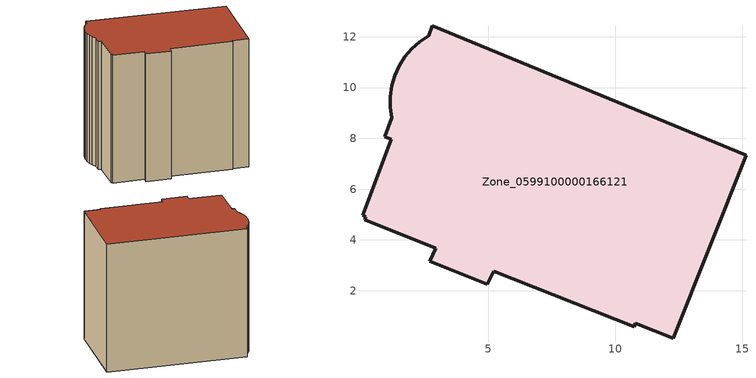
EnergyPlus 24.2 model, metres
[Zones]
Zone_0599100000166121
 floor ground (C_G): 5.21,2.76 4.95,2.25 2.7,3.16 2.93,3.68 0.13,4.79 0.18,4.92 0.05,4.97 1.18,7.97 0.93,8.06 1.2,8.81 1.14,9.23 1.14,9.65 1.2,10.06 1.32,10.47 1.49,10.85 1.71,11.21 1.99,11.53 2.3,11.81 2.65,12.04 2.8,12.43 15.14,7.33 12.27,0.13 10.79,0.72 10.74,0.58 z0
 wall outside (C_F): 0.93,8.06 1.18,7.97 0.05,4.97 0.18,4.92 0.13,4.79 2.93,3.68 2.7,3.16 4.95,2.25 5.21,2.76 10.74,0.58 10.79,0.72 12.27,0.13 15.14,7.33 2.8,12.43 2.65,12.04 2.3,11.81 1.99,11.53 1.71,11.21 1.49,10.85 1.32,10.47 1.2,10.06 1.14,9.65 1.14,9.23 1.2,8.81 0.93,8.06 z0:12.85
 roof outside (C_R): 1.18,7.97 0.05,4.97 0.18,4.92 0.13,4.79 2.93,3.68 2.7,3.16 4.95,2.25 5.21,2.76 10.74,0.58 10.79,0.72 12.27,0.13 15.14,7.33 2.8,12.43 2.65,12.04 2.3,11.81 1.99,11.53 1.71,11.21 1.49,10.85 1.32,10.47 1.2,10.06 1.14,9.65 1.14,9.23 1.2,8.81 0.93,8.06 z12.85
[BUILDING]
Pand.0599100000166121: North Axis=0; Terrain=City; Loads Convergence Tolerance Value=0.04; Temperature Convergence Tolerance Value=0.4; Solar Distribution=FullExterior; Maximum Number of Warmup Days=25; Minimum Number of Warmup Days=1
[Site:Location]
Rotterdam.The.Hague.AP_ZH_NLD Design_Conditions: Latitude=51.96; Longitude=4.45; Time Zone=1; Elevation=-4.5
[SITE:GROUNDTEMPERATURE:BUILDINGSURFACE]
18, 18, 18, 18, 18, 18, 18, 18, 18, 18, 18, 18
[MATERIAL] Thermal Absorptance=0.9; Solar Absorptance=0.7; Visible Absorptance=0.7
Name | Roughness | Thickness | Conductivity | Density | Specific Heat
G.TC.1946 | MediumSmooth | 0.15 | 1 | 540 | 1210
F.TC.1946 | Rough | 0.3 | 0.857143 | 1920 | 840
R.TC.1946 | MediumRough | 0.2 | 0.909091 | 1500 | 1000
[CONSTRUCTION]
C_G: G.TC.1946
C_F: F.TC.1946
C_R: R.TC.1946
[ZONE]
Zone_0599100000166121: Type=1; Multiplier=1; Ceiling Height=Autocalculate; Volume=Autocalculate; Floor Area=autocalculate; Part of Total Floor Area=Yes
[ZONEINFILTRATION:DESIGNFLOWRATE]
Infil_Zone_0599100000166121: Zone or ZoneList or Space or SpaceList=Zone_0599100000166121; Schedule=AlwaysOn; Design Flow Rate Calculation Method=Flow/Area; Flow Rate per Floor Area=0.003; Constant Term Coefficient=1; Temperature Term Coefficient=0; Velocity Term Coefficient=0; Velocity Squared Term Coefficient=0
[HVACTEMPLATE:ZONE:IDEALLOADSAIRSYSTEM]
Zone_0599100000166121: Maximum Heating Supply Air Temperature=50; Minimum Cooling Supply Air Temperature=13; Maximum Heating Supply Air Humidity Ratio=0.0156; Minimum Cooling Supply Air Humidity Ratio=0.0077; Heating Limit=NoLimit; Cooling Limit=NoLimit; Dehumidification Control Type=ConstantSensibleHeatRatio; Cooling Sensible Heat Ratio=0.7; Dehumidification Setpoint=60; Humidification Control Type=None; Humidification Setpoint=30; Outdoor Air Method=None; Outdoor Air Flow Rate per Person=0.00944; Outdoor Air Flow Rate per Zone Floor Area=0; Outdoor Air Flow Rate per Zone=0; Demand Controlled Ventilation Type=None; Outdoor Air Economizer Type=NoEconomizer; Heat Recovery Type=None; Sensible Heat Recovery Effectiveness=0.7; Latent Heat Recovery Effectiveness=0.65
[ZONECONTROL:THERMOSTAT]
ThermostatControl_Zone_0599100000166121: Zone or ZoneList=Zone_0599100000166121; Control Type Schedule=DualSetpointControlType; Control 1=Thermostat_Zone_0599100000166121; Temperature Difference Between Cutout And Setpoint=0
[THERMOSTATSETPOINT:DUALSETPOINT]
Thermostat_Zone_0599100000166121: Heating Setpoint Temperature Schedule=HeatingSetpoint_Zone_0599100000166121; Cooling Setpoint Temperature Schedule=CoolingSetpoint_Zone_0599100000166121
[SCHEDULE:COMPACT]
HeatingSetpoint_Zone_0599100000166121: Through: 12/31, For: AllDays, Until: 24:00, 21
CoolingSetpoint_Zone_0599100000166121: Through: 12/31, For: AllDays, Until: 24:00, 24
DualSetpointControlType: Through: 12/31, For: AllDays, Until: 24:00, 4
AlwaysOn: Through: 12/31, For: AllDays, Until: 24:00, 1
